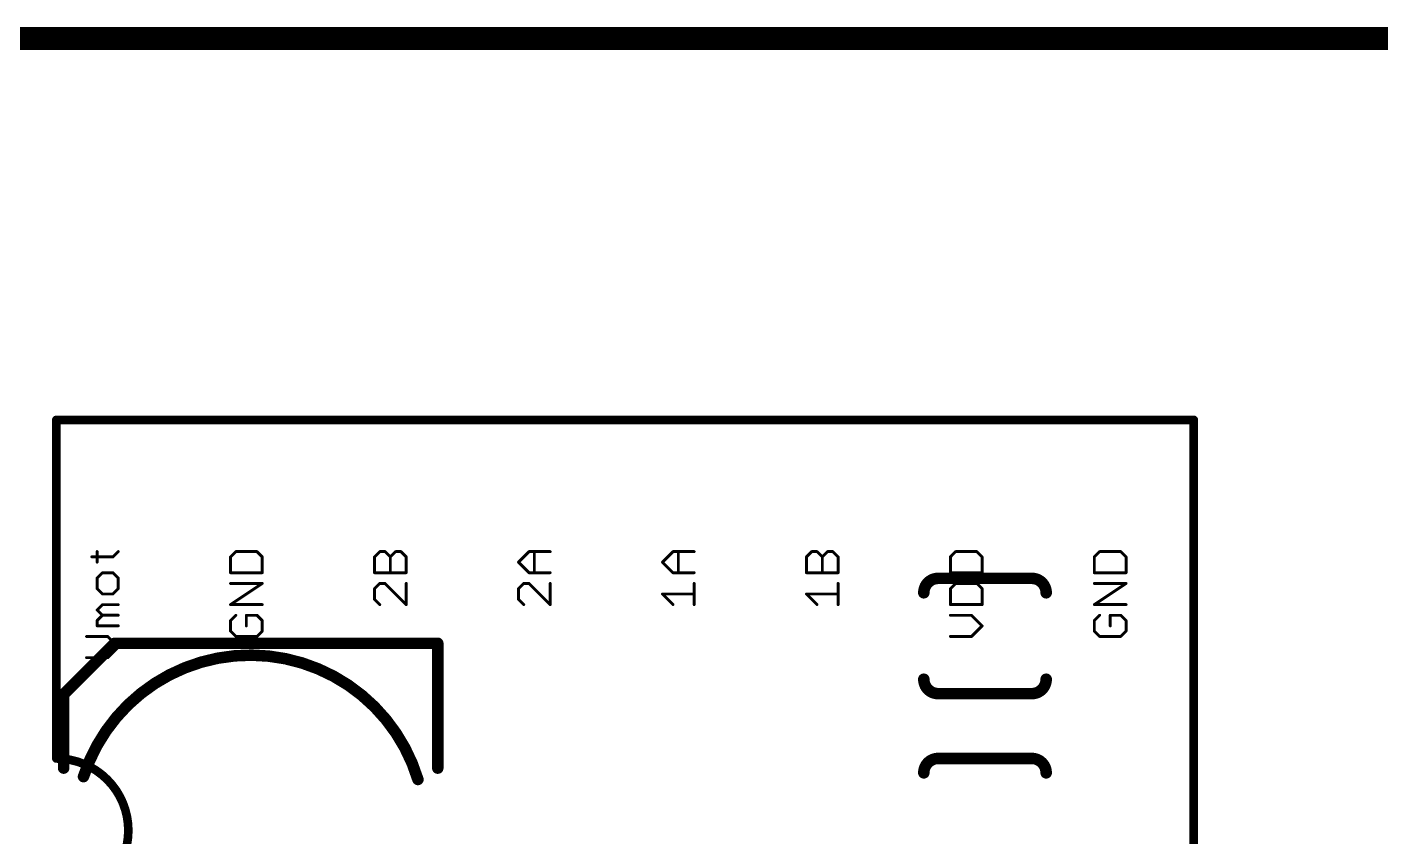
# Model space of a CAD drawing. Extents: x -3 to 102, y 0 to 80.
# Drawn here: x 19.93 to 43.81, y 65.93 to 80.2 of the extents above; entities that cross this region are included whole.
import ezdxf

# ---------------------------------------------------------------- set-up
doc = ezdxf.new("R2010")
doc.units = 0
doc.layers.add('20', color=7, linetype='CONTINUOUS')
doc.layers.add('21', color=253, linetype='CONTINUOUS')

msp = doc.modelspace()

# ---------------------------------------------------------------- linework, layer by layer
at = {"layer": '20', "const_width": 0.4064}
msp.add_lwpolyline([(2, 80), (98, 80)], dxfattribs=at)
at = {"layer": '21'}
for points, const_width in [([(20.447, 73.279), (20.447, 67.31)], 0.1524), ([(20.447, 73.279), (40.513, 73.279)], 0.1524), ([(40.513, 58.801), (40.513, 73.279)], 0.1524), ([(21.1664, 70.7712), (21.1664, 70.9576)], 0.0508), ([(21.446, 70.8644), (21.5392, 70.9576)], 0.0508), ([(23.6131, 70.9569), (23.5199, 70.8637)], 0.0508), ([(23.986, 70.9569), (23.6131, 70.9569)], 0.0508), ([(24.0792, 70.8637), (23.986, 70.9569)], 0.0508), ([(26.0599, 70.8637), (26.1531, 70.9569)], 0.0508), ([(26.1531, 70.9569), (26.2463, 70.9569)], 0.0508), ([(26.2463, 70.9569), (26.3396, 70.8637)], 0.0508), ([(26.3396, 70.8637), (26.4328, 70.9569)], 0.0508), ([(26.4328, 70.9569), (26.526, 70.9569)], 0.0508), ([(26.526, 70.9569), (26.6192, 70.8637)], 0.0508), ([(28.5999, 70.7705), (28.7864, 70.9569)], 0.0508), ([(28.7864, 70.9569), (29.1592, 70.9569)], 0.0508), ([(28.8796, 70.5841), (28.8796, 70.9569)], 0.0508), ([(31.1399, 70.7705), (31.3264, 70.9569)], 0.0508), ([(31.3264, 70.9569), (31.6992, 70.9569)], 0.0508), ([(31.4196, 70.5841), (31.4196, 70.9569)], 0.0508), ([(33.6799, 70.8637), (33.7731, 70.9569)], 0.0508), ([(33.7731, 70.9569), (33.8664, 70.9569)], 0.0508), ([(33.8664, 70.9569), (33.9596, 70.8637)], 0.0508), ([(33.9596, 70.8637), (34.0528, 70.9569)], 0.0508), ([(34.0528, 70.9569), (34.146, 70.9569)], 0.0508), ([(34.146, 70.9569), (34.2392, 70.8637)], 0.0508), ([(36.3131, 70.9569), (36.2199, 70.8637)], 0.0508), ([(36.686, 70.9569), (36.3131, 70.9569)], 0.0508), ([(36.7792, 70.8637), (36.686, 70.9569)], 0.0508), ([(38.8531, 70.9569), (38.7599, 70.8637)], 0.0508), ([(39.226, 70.9569), (38.8531, 70.9569)], 0.0508), ([(39.3192, 70.8637), (39.226, 70.9569)], 0.0508), ([(21.0731, 70.8644), (21.446, 70.8644)], 0.0508), ([(23.5199, 70.8637), (23.5199, 70.5841)], 0.0508), ([(24.0792, 70.5841), (24.0792, 70.8637)], 0.0508), ([(26.0599, 70.5841), (26.0599, 70.8637)], 0.0508), ([(26.3396, 70.5841), (26.3396, 70.8637)], 0.0508), ([(26.6192, 70.8637), (26.6192, 70.5841)], 0.0508), ([(28.7864, 70.5841), (28.5999, 70.7705)], 0.0508), ([(31.3264, 70.5841), (31.1399, 70.7705)], 0.0508), ([(33.6799, 70.5841), (33.6799, 70.8637)], 0.0508), ([(33.9596, 70.5841), (33.9596, 70.8637)], 0.0508), ([(34.2392, 70.8637), (34.2392, 70.5841)], 0.0508), ([(36.2199, 70.8637), (36.2199, 70.5841)], 0.0508), ([(36.7792, 70.5841), (36.7792, 70.8637)], 0.0508), ([(38.7599, 70.8637), (38.7599, 70.5841)], 0.0508), ([(39.3192, 70.5841), (39.3192, 70.8637)], 0.0508), ([(21.2596, 70.5827), (21.1664, 70.4895)], 0.0508), ([(21.1664, 70.4895), (21.1664, 70.3031)], 0.0508), ([(21.446, 70.5827), (21.2596, 70.5827)], 0.0508), ([(21.5392, 70.4895), (21.446, 70.5827)], 0.0508), ([(21.5392, 70.3031), (21.5392, 70.4895)], 0.0508), ([(23.5199, 70.5841), (24.0792, 70.5841)], 0.0508), ([(26.6192, 70.5841), (26.0599, 70.5841)], 0.0508), ([(29.1592, 70.5841), (28.7864, 70.5841)], 0.0508), ([(31.6992, 70.5841), (31.3264, 70.5841)], 0.0508), ([(34.2392, 70.5841), (33.6799, 70.5841)], 0.0508), ([(36.0045, 70.485), (37.6555, 70.485)], 0.2032), ([(36.2199, 70.5841), (36.7792, 70.5841)], 0.0508), ([(38.7599, 70.5841), (39.3192, 70.5841)], 0.0508), ([(21.1664, 70.3031), (21.2596, 70.2099)], 0.0508), ([(21.2596, 70.2099), (21.446, 70.2099)], 0.0508), ([(21.446, 70.2099), (21.5392, 70.3031)], 0.0508), ([(23.5199, 70.0228), (24.0792, 70.3956)], 0.0508), ([(24.0792, 70.3956), (23.5199, 70.3956)], 0.0508), ([(26.1531, 70.3956), (26.0599, 70.3024)], 0.0508), ([(26.0599, 70.3024), (26.0599, 70.116)], 0.0508), ([(26.2463, 70.3956), (26.1531, 70.3956)], 0.0508), ([(26.6192, 70.0228), (26.2463, 70.3956)], 0.0508), ([(26.6192, 70.3956), (26.6192, 70.0228)], 0.0508), ([(28.6931, 70.3956), (28.5999, 70.3024)], 0.0508), ([(28.5999, 70.3024), (28.5999, 70.116)], 0.0508), ([(28.7864, 70.3956), (28.6931, 70.3956)], 0.0508), ([(29.1592, 70.0228), (28.7864, 70.3956)], 0.0508), ([(29.1592, 70.3956), (29.1592, 70.0228)], 0.0508), ([(31.3264, 70.0228), (31.1399, 70.2092)], 0.0508), ([(31.1399, 70.2092), (31.6992, 70.2092)], 0.0508), ([(31.6992, 70.0228), (31.6992, 70.3956)], 0.0508), ([(33.8664, 70.0228), (33.6799, 70.2092)], 0.0508), ([(33.6799, 70.2092), (34.2392, 70.2092)], 0.0508), ([(34.2392, 70.0228), (34.2392, 70.3956)], 0.0508), ([(36.3131, 70.3956), (36.2199, 70.3024)], 0.0508), ([(36.2199, 70.3024), (36.2199, 70.0228)], 0.0508), ([(36.686, 70.3956), (36.3131, 70.3956)], 0.0508), ([(36.7792, 70.3024), (36.686, 70.3956)], 0.0508), ([(36.7792, 70.0228), (36.7792, 70.3024)], 0.0508), ([(38.7599, 70.0228), (39.3192, 70.3956)], 0.0508), ([(39.3192, 70.3956), (38.7599, 70.3956)], 0.0508), ([(21.1664, 69.9282), (21.2596, 70.0214)], 0.0508), ([(21.2596, 70.0214), (21.5392, 70.0214)], 0.0508), ([(24.0792, 70.0228), (23.5199, 70.0228)], 0.0508), ([(26.0599, 70.116), (26.1531, 70.0228)], 0.0508), ([(28.5999, 70.116), (28.6931, 70.0228)], 0.0508), ([(36.2199, 70.0228), (36.7792, 70.0228)], 0.0508), ([(39.3192, 70.0228), (38.7599, 70.0228)], 0.0508), ([(21.2596, 69.835), (21.1664, 69.9282)], 0.0508), ([(21.1664, 69.7418), (21.2596, 69.835)], 0.0508), ([(21.1664, 69.6486), (21.1664, 69.7418)], 0.0508), ([(21.2596, 69.835), (21.5392, 69.835)], 0.0508), ([(23.6131, 69.8343), (23.5199, 69.7411)], 0.0508), ([(23.5199, 69.7411), (23.5199, 69.5547)], 0.0508), ([(23.986, 69.8343), (23.7996, 69.8343)], 0.0508), ([(23.7996, 69.8343), (23.7996, 69.6479)], 0.0508), ([(24.0792, 69.7411), (23.986, 69.8343)], 0.0508), ([(24.0792, 69.5547), (24.0792, 69.7411)], 0.0508), ([(36.5928, 69.8343), (36.2199, 69.8343)], 0.0508), ([(36.7792, 69.6479), (36.5928, 69.8343)], 0.0508), ([(38.8531, 69.8343), (38.7599, 69.7411)], 0.0508), ([(38.7599, 69.7411), (38.7599, 69.5547)], 0.0508), ([(39.226, 69.8343), (39.0396, 69.8343)], 0.0508), ([(39.0396, 69.8343), (39.0396, 69.6479)], 0.0508), ([(39.3192, 69.7411), (39.226, 69.8343)], 0.0508), ([(39.3192, 69.5547), (39.3192, 69.7411)], 0.0508), ([(21.5392, 69.6486), (21.1664, 69.6486)], 0.0508), ([(23.5199, 69.5547), (23.6131, 69.4615)], 0.0508), ([(23.986, 69.4615), (24.0792, 69.5547)], 0.0508), ([(36.5928, 69.4615), (36.7792, 69.6479)], 0.0508), ([(38.7599, 69.5547), (38.8531, 69.4615)], 0.0508), ([(39.226, 69.4615), (39.3192, 69.5547)], 0.0508), ([(20.576, 68.44), (21.476, 69.34)], 0.2032), ([(21.3528, 69.4601), (20.9799, 69.4601)], 0.0508), ([(21.5392, 69.2737), (21.3528, 69.4601)], 0.0508), ([(21.3528, 69.0873), (21.5392, 69.2737)], 0.0508), ([(21.476, 69.34), (27.176, 69.34)], 0.2032), ([(23.6131, 69.4615), (23.986, 69.4615)], 0.0508), ([(27.176, 69.34), (27.176, 67.14)], 0.2032), ([(36.2199, 69.4615), (36.5928, 69.4615)], 0.0508), ([(38.8531, 69.4615), (39.226, 69.4615)], 0.0508), ([(20.9799, 69.0873), (21.3528, 69.0873)], 0.0508), ([(37.6555, 68.453), (36.0045, 68.453)], 0.2032), ([(20.576, 67.14), (20.576, 68.44)], 0.2032), ([(36.0045, 67.31), (37.6555, 67.31)], 0.2032)]:
    msp.add_lwpolyline(points, dxfattribs=dict(at, const_width=const_width))
for points, const_width in [([(20.4851, 73.279, 1), (20.4089, 73.279)], 0.0762), ([(20.447, 73.3171, 1), (20.447, 73.2409)], 0.0762), ([(40.5511, 73.279, 1), (40.4749, 73.279)], 0.0762), ([(40.513, 73.2409, 1), (40.513, 73.3171)], 0.0762), ([(21.1791, 70.9576, 1), (21.1537, 70.9576)], 0.0254), ([(21.5482, 70.9486, 1), (21.5302, 70.9666)], 0.0254), ([(23.6131, 70.9696, 1), (23.6131, 70.9442)], 0.0254), ([(23.6221, 70.948, 1), (23.6042, 70.9659)], 0.0254), ([(23.995, 70.9659, 1), (23.977, 70.948)], 0.0254), ([(23.986, 70.9442, 1), (23.986, 70.9696)], 0.0254), ([(26.1531, 70.9696, 1), (26.1531, 70.9442)], 0.0254), ([(26.1621, 70.948, 1), (26.1442, 70.9659)], 0.0254), ([(26.2553, 70.9659, 1), (26.2374, 70.948)], 0.0254), ([(26.2463, 70.9442, 1), (26.2463, 70.9696)], 0.0254), ([(26.4328, 70.9696, 1), (26.4328, 70.9442)], 0.0254), ([(26.4418, 70.948, 1), (26.4238, 70.9659)], 0.0254), ([(26.535, 70.9659, 1), (26.517, 70.948)], 0.0254), ([(26.526, 70.9442, 1), (26.526, 70.9696)], 0.0254), ([(28.7864, 70.9696, 1), (28.7864, 70.9442)], 0.0254), ([(28.7953, 70.948, 1), (28.7774, 70.9659)], 0.0254), ([(28.8923, 70.9569, 1), (28.8669, 70.9569)], 0.0254), ([(29.1592, 70.9442, 1), (29.1592, 70.9696)], 0.0254), ([(31.3264, 70.9696, 1), (31.3264, 70.9442)], 0.0254), ([(31.3353, 70.948, 1), (31.3174, 70.9659)], 0.0254), ([(31.4323, 70.9569, 1), (31.4069, 70.9569)], 0.0254), ([(31.6992, 70.9442, 1), (31.6992, 70.9696)], 0.0254), ([(33.7731, 70.9696, 1), (33.7731, 70.9442)], 0.0254), ([(33.7821, 70.948, 1), (33.7642, 70.9659)], 0.0254), ([(33.8753, 70.9659, 1), (33.8574, 70.948)], 0.0254), ([(33.8664, 70.9442, 1), (33.8664, 70.9696)], 0.0254), ([(34.0528, 70.9696, 1), (34.0528, 70.9442)], 0.0254), ([(34.0618, 70.948, 1), (34.0438, 70.9659)], 0.0254), ([(34.155, 70.9659, 1), (34.137, 70.948)], 0.0254), ([(34.146, 70.9442, 1), (34.146, 70.9696)], 0.0254), ([(36.3131, 70.9696, 1), (36.3131, 70.9442)], 0.0254), ([(36.3221, 70.948, 1), (36.3042, 70.9659)], 0.0254), ([(36.695, 70.9659, 1), (36.677, 70.948)], 0.0254), ([(36.686, 70.9442, 1), (36.686, 70.9696)], 0.0254), ([(38.8531, 70.9696, 1), (38.8531, 70.9442)], 0.0254), ([(38.8621, 70.948, 1), (38.8442, 70.9659)], 0.0254), ([(39.235, 70.9659, 1), (39.217, 70.948)], 0.0254), ([(39.226, 70.9442, 1), (39.226, 70.9696)], 0.0254), ([(21.0731, 70.8771, 1), (21.0731, 70.8517)], 0.0254), ([(21.1537, 70.7712, 1), (21.1791, 70.7712)], 0.0254), ([(21.437, 70.8734, 1), (21.455, 70.8554)], 0.0254), ([(21.446, 70.8517, 1), (21.446, 70.8771)], 0.0254), ([(23.5326, 70.8637, 1), (23.5072, 70.8637)], 0.0254), ([(23.5109, 70.8727, 1), (23.5289, 70.8547)], 0.0254), ([(24.0919, 70.8637, 1), (24.0665, 70.8637)], 0.0254), ([(24.0702, 70.8547, 1), (24.0882, 70.8727)], 0.0254), ([(26.0726, 70.8637, 1), (26.0472, 70.8637)], 0.0254), ([(26.0509, 70.8727, 1), (26.0689, 70.8547)], 0.0254), ([(26.3523, 70.8637, 1), (26.3269, 70.8637)], 0.0254), ([(26.3306, 70.8727, 1), (26.3485, 70.8547)], 0.0254), ([(26.3306, 70.8547, 1), (26.3485, 70.8727)], 0.0254), ([(26.6319, 70.8637, 1), (26.6065, 70.8637)], 0.0254), ([(26.6102, 70.8547, 1), (26.6282, 70.8727)], 0.0254), ([(28.6089, 70.7795, 1), (28.5909, 70.7615)], 0.0254), ([(28.5909, 70.7795, 1), (28.6089, 70.7615)], 0.0254), ([(31.1489, 70.7795, 1), (31.1309, 70.7615)], 0.0254), ([(31.1309, 70.7795, 1), (31.1489, 70.7615)], 0.0254), ([(33.6926, 70.8637, 1), (33.6672, 70.8637)], 0.0254), ([(33.6709, 70.8727, 1), (33.6889, 70.8547)], 0.0254), ([(33.9723, 70.8637, 1), (33.9469, 70.8637)], 0.0254), ([(33.9506, 70.8727, 1), (33.9685, 70.8547)], 0.0254), ([(33.9506, 70.8547, 1), (33.9685, 70.8727)], 0.0254), ([(34.2519, 70.8637, 1), (34.2265, 70.8637)], 0.0254), ([(34.2302, 70.8547, 1), (34.2482, 70.8727)], 0.0254), ([(36.2326, 70.8637, 1), (36.2072, 70.8637)], 0.0254), ([(36.2109, 70.8727, 1), (36.2289, 70.8547)], 0.0254), ([(36.7919, 70.8637, 1), (36.7665, 70.8637)], 0.0254), ([(36.7702, 70.8547, 1), (36.7882, 70.8727)], 0.0254), ([(38.7726, 70.8637, 1), (38.7472, 70.8637)], 0.0254), ([(38.7509, 70.8727, 1), (38.7689, 70.8547)], 0.0254), ([(39.3319, 70.8637, 1), (39.3065, 70.8637)], 0.0254), ([(39.3102, 70.8547, 1), (39.3282, 70.8727)], 0.0254), ([(21.1791, 70.4895, 1), (21.1537, 70.4895)], 0.0254), ([(21.1574, 70.4985, 1), (21.1753, 70.4805)], 0.0254), ([(21.2596, 70.5954, 1), (21.2596, 70.57)], 0.0254), ([(21.2685, 70.5737, 1), (21.2506, 70.5917)], 0.0254), ([(21.455, 70.5917, 1), (21.437, 70.5737)], 0.0254), ([(21.446, 70.57, 1), (21.446, 70.5954)], 0.0254), ([(21.5519, 70.4895, 1), (21.5265, 70.4895)], 0.0254), ([(21.5302, 70.4805, 1), (21.5482, 70.4985)], 0.0254), ([(23.5199, 70.5968, 1), (23.5199, 70.5714)], 0.0254), ([(23.5072, 70.5841, 1), (23.5326, 70.5841)], 0.0254), ([(24.0665, 70.5841, 1), (24.0919, 70.5841)], 0.0254), ([(24.0792, 70.5714, 1), (24.0792, 70.5968)], 0.0254), ([(26.0599, 70.5968, 1), (26.0599, 70.5714)], 0.0254), ([(26.0472, 70.5841, 1), (26.0726, 70.5841)], 0.0254), ([(26.3269, 70.5841, 1), (26.3523, 70.5841)], 0.0254), ([(26.6065, 70.5841, 1), (26.6319, 70.5841)], 0.0254), ([(26.6192, 70.5714, 1), (26.6192, 70.5968)], 0.0254), ([(28.7864, 70.5968, 1), (28.7864, 70.5714)], 0.0254), ([(28.7774, 70.5751, 1), (28.7953, 70.5931)], 0.0254), ([(28.8669, 70.5841, 1), (28.8923, 70.5841)], 0.0254), ([(29.1592, 70.5714, 1), (29.1592, 70.5968)], 0.0254), ([(31.3264, 70.5968, 1), (31.3264, 70.5714)], 0.0254), ([(31.3174, 70.5751, 1), (31.3353, 70.5931)], 0.0254), ([(31.4069, 70.5841, 1), (31.4323, 70.5841)], 0.0254), ([(31.6992, 70.5714, 1), (31.6992, 70.5968)], 0.0254), ([(33.6799, 70.5968, 1), (33.6799, 70.5714)], 0.0254), ([(33.6672, 70.5841, 1), (33.6926, 70.5841)], 0.0254), ([(33.9469, 70.5841, 1), (33.9723, 70.5841)], 0.0254), ([(34.2265, 70.5841, 1), (34.2519, 70.5841)], 0.0254), ([(34.2392, 70.5714, 1), (34.2392, 70.5968)], 0.0254), ([(36.0045, 70.485, 0.4142), (35.7505, 70.231)], 0.2032), ([(36.0045, 70.5358, 1), (36.0045, 70.4342)], 0.1016), ([(36.0045, 70.4342, 1), (36.0045, 70.5358)], 0.1016), ([(36.2199, 70.5968, 1), (36.2199, 70.5714)], 0.0254), ([(36.2072, 70.5841, 1), (36.2326, 70.5841)], 0.0254), ([(36.7665, 70.5841, 1), (36.7919, 70.5841)], 0.0254), ([(36.7792, 70.5714, 1), (36.7792, 70.5968)], 0.0254), ([(37.9095, 70.231, 0.4142), (37.6555, 70.485)], 0.2032), ([(37.6555, 70.5358, 1), (37.6555, 70.4342)], 0.1016), ([(37.6555, 70.4342, 1), (37.6555, 70.5358)], 0.1016), ([(38.7599, 70.5968, 1), (38.7599, 70.5714)], 0.0254), ([(38.7472, 70.5841, 1), (38.7726, 70.5841)], 0.0254), ([(39.3065, 70.5841, 1), (39.3319, 70.5841)], 0.0254), ([(39.3192, 70.5714, 1), (39.3192, 70.5968)], 0.0254), ([(21.1753, 70.3121, 1), (21.1574, 70.2941)], 0.0254), ([(21.1537, 70.3031, 1), (21.1791, 70.3031)], 0.0254), ([(21.2596, 70.2226, 1), (21.2596, 70.1972)], 0.0254), ([(21.2506, 70.2009, 1), (21.2685, 70.2189)], 0.0254), ([(21.437, 70.2189, 1), (21.455, 70.2009)], 0.0254), ([(21.446, 70.1972, 1), (21.446, 70.2226)], 0.0254), ([(21.5265, 70.3031, 1), (21.5519, 70.3031)], 0.0254), ([(21.5482, 70.2941, 1), (21.5302, 70.3121)], 0.0254), ([(23.5199, 70.4083, 1), (23.5199, 70.3829)], 0.0254), ([(24.0862, 70.3851, 1), (24.0722, 70.4062)], 0.0254), ([(24.0792, 70.3829, 1), (24.0792, 70.4083)], 0.0254), ([(26.0726, 70.3024, 1), (26.0472, 70.3024)], 0.0254), ([(26.0509, 70.3114, 1), (26.0689, 70.2934)], 0.0254), ([(26.1531, 70.4083, 1), (26.1531, 70.3829)], 0.0254), ([(26.1621, 70.3866, 1), (26.1442, 70.4046)], 0.0254), ([(26.2553, 70.4046, 1), (26.2374, 70.3866)], 0.0254), ([(26.2463, 70.3829, 1), (26.2463, 70.4083)], 0.0254), ([(26.6319, 70.3956, 1), (26.6065, 70.3956)], 0.0254), ([(28.6126, 70.3024, 1), (28.5872, 70.3024)], 0.0254), ([(28.5909, 70.3114, 1), (28.6089, 70.2934)], 0.0254), ([(28.6931, 70.4083, 1), (28.6931, 70.3829)], 0.0254), ([(28.7021, 70.3866, 1), (28.6842, 70.4046)], 0.0254), ([(28.7953, 70.4046, 1), (28.7774, 70.3866)], 0.0254), ([(28.7864, 70.3829, 1), (28.7864, 70.4083)], 0.0254), ([(29.1719, 70.3956, 1), (29.1465, 70.3956)], 0.0254), ([(31.1489, 70.2182, 1), (31.1309, 70.2002)], 0.0254), ([(31.1399, 70.2219, 1), (31.1399, 70.1965)], 0.0254), ([(31.7119, 70.3956, 1), (31.6865, 70.3956)], 0.0254), ([(31.6992, 70.1965, 1), (31.6992, 70.2219)], 0.0254), ([(33.6889, 70.2182, 1), (33.6709, 70.2002)], 0.0254), ([(33.6799, 70.2219, 1), (33.6799, 70.1965)], 0.0254), ([(34.2519, 70.3956, 1), (34.2265, 70.3956)], 0.0254), ([(34.2392, 70.1965, 1), (34.2392, 70.2219)], 0.0254), ([(35.6997, 70.231, 1), (35.8013, 70.231)], 0.1016), ([(36.2326, 70.3024, 1), (36.2072, 70.3024)], 0.0254), ([(36.2109, 70.3114, 1), (36.2289, 70.2934)], 0.0254), ([(36.3131, 70.4083, 1), (36.3131, 70.3829)], 0.0254), ([(36.3221, 70.3866, 1), (36.3042, 70.4046)], 0.0254), ([(36.695, 70.4046, 1), (36.677, 70.3866)], 0.0254), ([(36.686, 70.3829, 1), (36.686, 70.4083)], 0.0254), ([(36.7919, 70.3024, 1), (36.7665, 70.3024)], 0.0254), ([(36.7702, 70.2934, 1), (36.7882, 70.3114)], 0.0254), ([(37.8587, 70.231, 1), (37.9603, 70.231)], 0.1016), ([(38.7599, 70.4083, 1), (38.7599, 70.3829)], 0.0254), ([(39.3262, 70.3851, 1), (39.3122, 70.4062)], 0.0254), ([(39.3192, 70.3829, 1), (39.3192, 70.4083)], 0.0254), ([(21.2596, 70.0341, 1), (21.2596, 70.0087)], 0.0254), ([(21.2685, 70.0124, 1), (21.2506, 70.0304)], 0.0254), ([(21.5392, 70.0087, 1), (21.5392, 70.0341)], 0.0254), ([(23.5199, 70.0355, 1), (23.5199, 70.0101)], 0.0254), ([(23.5129, 70.0333, 1), (23.527, 70.0122)], 0.0254), ([(24.0792, 70.0101, 1), (24.0792, 70.0355)], 0.0254), ([(26.0689, 70.125, 1), (26.0509, 70.107)], 0.0254), ([(26.0472, 70.116, 1), (26.0726, 70.116)], 0.0254), ([(26.1442, 70.0138, 1), (26.1621, 70.0318)], 0.0254), ([(26.6065, 70.0228, 1), (26.6319, 70.0228)], 0.0254), ([(26.6102, 70.0138, 1), (26.6282, 70.0318)], 0.0254), ([(28.6089, 70.125, 1), (28.5909, 70.107)], 0.0254), ([(28.5872, 70.116, 1), (28.6126, 70.116)], 0.0254), ([(28.6842, 70.0138, 1), (28.7021, 70.0318)], 0.0254), ([(29.1465, 70.0228, 1), (29.1719, 70.0228)], 0.0254), ([(29.1502, 70.0138, 1), (29.1682, 70.0318)], 0.0254), ([(31.3174, 70.0138, 1), (31.3353, 70.0318)], 0.0254), ([(31.6865, 70.0228, 1), (31.7119, 70.0228)], 0.0254), ([(33.8574, 70.0138, 1), (33.8753, 70.0318)], 0.0254), ([(34.2265, 70.0228, 1), (34.2519, 70.0228)], 0.0254), ([(36.2199, 70.0355, 1), (36.2199, 70.0101)], 0.0254), ([(36.2072, 70.0228, 1), (36.2326, 70.0228)], 0.0254), ([(36.7665, 70.0228, 1), (36.7919, 70.0228)], 0.0254), ([(36.7792, 70.0101, 1), (36.7792, 70.0355)], 0.0254), ([(38.7599, 70.0355, 1), (38.7599, 70.0101)], 0.0254), ([(38.7529, 70.0333, 1), (38.767, 70.0122)], 0.0254), ([(39.3192, 70.0101, 1), (39.3192, 70.0355)], 0.0254), ([(21.1753, 69.9372, 1), (21.1574, 69.9192)], 0.0254), ([(21.1574, 69.9372, 1), (21.1753, 69.9192)], 0.0254), ([(21.1791, 69.7418, 1), (21.1537, 69.7418)], 0.0254), ([(21.1574, 69.7508, 1), (21.1753, 69.7328)], 0.0254), ([(21.2596, 69.8477, 1), (21.2596, 69.8223)], 0.0254), ([(21.2685, 69.826, 1), (21.2506, 69.844)], 0.0254), ([(21.2506, 69.826, 1), (21.2685, 69.844)], 0.0254), ([(21.5392, 69.8223, 1), (21.5392, 69.8477)], 0.0254), ([(23.5326, 69.7411, 1), (23.5072, 69.7411)], 0.0254), ([(23.5109, 69.7501, 1), (23.5289, 69.7321)], 0.0254), ([(23.6221, 69.8253, 1), (23.6042, 69.8433)], 0.0254), ([(23.7996, 69.847, 1), (23.7996, 69.8216)], 0.0254), ([(23.8123, 69.8343, 1), (23.7869, 69.8343)], 0.0254), ([(23.995, 69.8433, 1), (23.977, 69.8253)], 0.0254), ([(23.986, 69.8216, 1), (23.986, 69.847)], 0.0254), ([(24.0919, 69.7411, 1), (24.0665, 69.7411)], 0.0254), ([(24.0702, 69.7321, 1), (24.0882, 69.7501)], 0.0254), ([(36.2199, 69.847, 1), (36.2199, 69.8216)], 0.0254), ([(36.6018, 69.8433, 1), (36.5838, 69.8253)], 0.0254), ([(36.5928, 69.8216, 1), (36.5928, 69.847)], 0.0254), ([(38.7726, 69.7411, 1), (38.7472, 69.7411)], 0.0254), ([(38.7509, 69.7501, 1), (38.7689, 69.7321)], 0.0254), ([(38.8621, 69.8253, 1), (38.8442, 69.8433)], 0.0254), ([(39.0396, 69.847, 1), (39.0396, 69.8216)], 0.0254), ([(39.0523, 69.8343, 1), (39.0269, 69.8343)], 0.0254), ([(39.235, 69.8433, 1), (39.217, 69.8253)], 0.0254), ([(39.226, 69.8216, 1), (39.226, 69.847)], 0.0254), ([(39.3319, 69.7411, 1), (39.3065, 69.7411)], 0.0254), ([(39.3102, 69.7321, 1), (39.3282, 69.7501)], 0.0254), ([(21.1664, 69.6613, 1), (21.1664, 69.6359)], 0.0254), ([(21.1537, 69.6486, 1), (21.1791, 69.6486)], 0.0254), ([(21.5392, 69.6359, 1), (21.5392, 69.6613)], 0.0254), ([(23.5289, 69.5637, 1), (23.5109, 69.5457)], 0.0254), ([(23.5072, 69.5547, 1), (23.5326, 69.5547)], 0.0254), ([(23.7869, 69.6479, 1), (23.8123, 69.6479)], 0.0254), ([(24.0665, 69.5547, 1), (24.0919, 69.5547)], 0.0254), ([(24.0882, 69.5457, 1), (24.0702, 69.5637)], 0.0254), ([(36.7882, 69.6389, 1), (36.7702, 69.6569)], 0.0254), ([(36.7702, 69.6389, 1), (36.7882, 69.6569)], 0.0254), ([(38.7689, 69.5637, 1), (38.7509, 69.5457)], 0.0254), ([(38.7472, 69.5547, 1), (38.7726, 69.5547)], 0.0254), ([(39.0269, 69.6479, 1), (39.0523, 69.6479)], 0.0254), ([(39.3065, 69.5547, 1), (39.3319, 69.5547)], 0.0254), ([(39.3282, 69.5457, 1), (39.3102, 69.5637)], 0.0254), ([(20.9799, 69.4728, 1), (20.9799, 69.4474)], 0.0254), ([(21.3618, 69.4691, 1), (21.3438, 69.4511)], 0.0254), ([(21.3528, 69.4474, 1), (21.3528, 69.4728)], 0.0254), ([(21.476, 69.3908, 1), (21.476, 69.2892)], 0.1016), ([(21.5119, 69.3041, 1), (21.4401, 69.3759)], 0.1016), ([(21.5482, 69.2647, 1), (21.5302, 69.2827)], 0.0254), ([(21.5302, 69.2647, 1), (21.5482, 69.2827)], 0.0254), ([(23.6131, 69.4742, 1), (23.6131, 69.4488)], 0.0254), ([(23.6042, 69.4525, 1), (23.6221, 69.4704)], 0.0254), ([(23.977, 69.4704, 1), (23.995, 69.4525)], 0.0254), ([(23.986, 69.4488, 1), (23.986, 69.4742)], 0.0254), ([(27.2268, 69.34, 1), (27.1252, 69.34)], 0.1016), ([(27.176, 69.2892, 1), (27.176, 69.3908)], 0.1016), ([(36.2199, 69.4742, 1), (36.2199, 69.4488)], 0.0254), ([(36.5838, 69.4704, 1), (36.6018, 69.4525)], 0.0254), ([(36.5928, 69.4488, 1), (36.5928, 69.4742)], 0.0254), ([(38.8531, 69.4742, 1), (38.8531, 69.4488)], 0.0254), ([(38.8442, 69.4525, 1), (38.8621, 69.4704)], 0.0254), ([(39.217, 69.4704, 1), (39.235, 69.4525)], 0.0254), ([(39.226, 69.4488, 1), (39.226, 69.4742)], 0.0254), ([(26.826, 66.94, 0.7344), (20.926, 66.99)], 0.2032), ([(20.9799, 69.1, 1), (20.9799, 69.0746)], 0.0254), ([(21.3438, 69.0962, 1), (21.3618, 69.0783)], 0.0254), ([(21.3528, 69.0746, 1), (21.3528, 69.1)], 0.0254), ([(35.7505, 68.707, 0.4142), (36.0045, 68.453)], 0.2032), ([(35.8013, 68.707, 1), (35.6997, 68.707)], 0.1016), ([(37.6555, 68.453, 0.4142), (37.9095, 68.707)], 0.2032), ([(37.9603, 68.707, 1), (37.8587, 68.707)], 0.1016), ([(36.0045, 68.5038, 1), (36.0045, 68.4022)], 0.1016), ([(36.0045, 68.4022, 1), (36.0045, 68.5038)], 0.1016), ([(37.6555, 68.5038, 1), (37.6555, 68.4022)], 0.1016), ([(37.6555, 68.4022, 1), (37.6555, 68.5038)], 0.1016), ([(20.6268, 68.44, 1), (20.5252, 68.44)], 0.1016), ([(20.5401, 68.4759, 1), (20.6119, 68.4041)], 0.1016), ([(20.447, 64.77, 1), (20.447, 67.31)], 0.1524), ([(20.447, 67.3481, 1), (20.447, 67.2719)], 0.0762), ([(36.0045, 67.31, 0.4142), (35.7505, 67.056)], 0.2032), ([(36.0045, 67.3608, 1), (36.0045, 67.2592)], 0.1016), ([(36.0045, 67.2592, 1), (36.0045, 67.3608)], 0.1016), ([(37.9095, 67.056, 0.4142), (37.6555, 67.31)], 0.2032), ([(37.6555, 67.3608, 1), (37.6555, 67.2592)], 0.1016), ([(37.6555, 67.2592, 1), (37.6555, 67.3608)], 0.1016), ([(20.4089, 67.31, 1), (20.4851, 67.31)], 0.0762), ([(20.5252, 67.14, 1), (20.6268, 67.14)], 0.1016), ([(27.1252, 67.14, 1), (27.2268, 67.14)], 0.1016), ([(20.8777, 67.0056, 1), (20.9743, 66.9744)], 0.1016), ([(26.7774, 66.9252, 1), (26.8746, 66.9548)], 0.1016), ([(35.6997, 67.056, 1), (35.8013, 67.056)], 0.1016), ([(37.8587, 67.056, 1), (37.9603, 67.056)], 0.1016)]:
    msp.add_lwpolyline(points, format="xyb", dxfattribs=dict(at, const_width=const_width))

doc.saveas('drawing.dxf')
